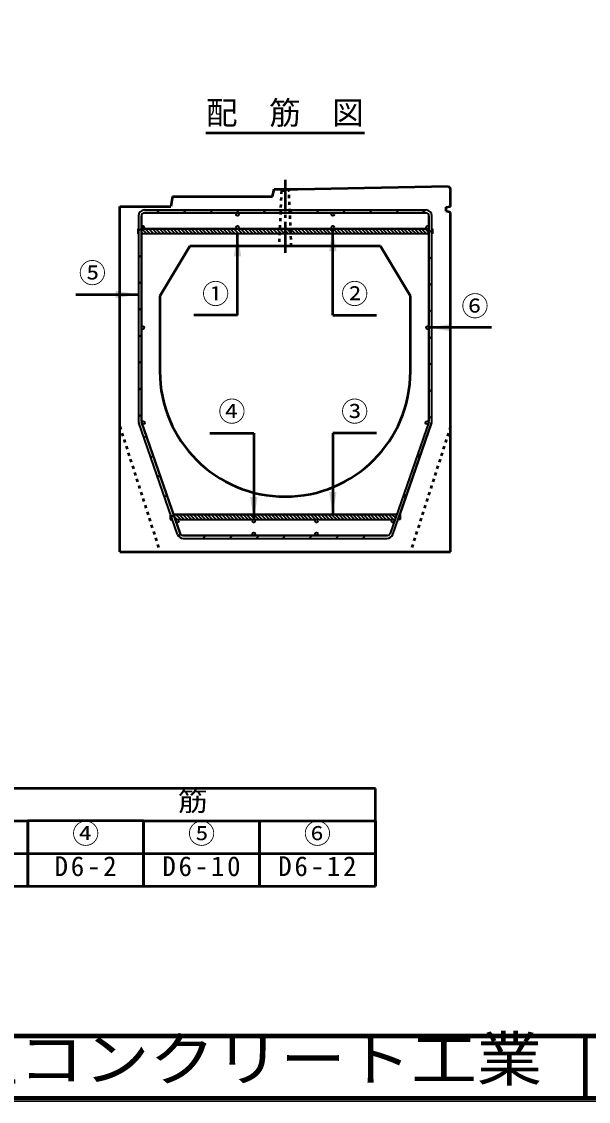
# Model space of a CAD drawing. Units: millimetres, scale not verified. Extents: x 100 to 4105, y 100 to 2870.
# Drawn here: x 1110 to 2015, y 100 to 1825 of the extents above; entities that cross this region are included whole.
import ezdxf
from ezdxf.enums import TextEntityAlignment as Align

# ---------------------------------------------------------------- set-up
doc = ezdxf.new("R2010")
doc.units = ezdxf.units.MM
doc.header["$LTSCALE"] = 5
doc.linetypes.add('USER1', pattern=[2.2, 1, -1.2])
doc.linetypes.add('USER2', pattern=[13.4, 10, -1.2, 1, -1.2])
doc.layers.add('V-nasSTD', color=7, linetype='Continuous', lineweight=35)
doc.styles.add('ＭＳ ゴシック', font='')
doc.styles.get('ＭＳ ゴシック').set_extended_font_data('MS Gothic')

msp = doc.modelspace()

# ---------------------------------------------------------------- hatches: boundary and pattern name
at = {"layer": 'V-nasSTD'}
for points in [[(1448.975, 1449.742), (1454.975, 1485.742), (1460.975, 1449.742)], [(1612.975, 1457.742), (1606.975, 1493.742), (1600.975, 1457.742)], [(1260.575, 1383.061), (1296.575, 1389.061), (1260.575, 1395.061)], [(1796.575, 1330.142), (1760.575, 1336.142), (1796.575, 1342.142)], [(1612.975, 1073.742), (1606.975, 1037.742), (1600.975, 1073.742)], [(1474.975, 1065.742), (1480.975, 1029.742), (1486.975, 1065.742)]]:
    msp.add_hatch(color=256, dxfattribs=at).paths.add_polyline_path(points)

# ---------------------------------------------------------------- linework, layer by layer
at = {"layer": 'V-nasSTD', "lineweight": 50}
for p, q in [((1404.572, 1647.342), (1657.378, 1647.342)), ((1510.975, 1545.342), (1513.375, 1557.342)), ((1513.375, 1557.342), (1550.975, 1557.342)), ((1550.975, 1557.342), (1790.975, 1562.142)), ((1790.975, 1562.142), (1794.975, 1558.142)), ((1794.975, 1529.742), (1794.975, 1558.142)), ((1350.975, 1545.342), (1348.575, 1529.342)), ((1350.975, 1545.342), (1510.975, 1545.342)), ((1266.975, 978.142), (1266.975, 1529.342)), ((1266.975, 1529.342), (1348.575, 1529.342)), ((1787.775, 1528.542), (1794.975, 1529.742)), ((1787.775, 1522.142), (1787.775, 1528.542)), ((1794.975, 1520.142), (1787.775, 1522.142)), ((1794.975, 978.142), (1794.975, 1520.142)), ((1454.975, 1355.742), (1454.975, 1485.742)), ((1606.975, 1355.742), (1606.975, 1493.742)), ((1378.975, 1466.142), (1330.975, 1386.142)), ((1682.975, 1466.142), (1378.975, 1466.142)), ((1682.975, 1466.142), (1730.975, 1386.142)), ((1196.575, 1389.061), (1296.575, 1389.061)), ((1330.975, 1386.142), (1330.975, 1266.142)), ((1730.975, 1266.142), (1730.975, 1386.142)), ((1454.975, 1355.742), (1384.975, 1355.742)), ((1606.975, 1355.742), (1676.975, 1355.742)), ((1860.575, 1336.142), (1760.575, 1336.142)), ((1410.975, 1167.742), (1480.975, 1167.742)), ((1480.975, 1167.742), (1480.975, 1029.742)), ((1606.975, 1167.742), (1606.975, 1037.742)), ((1676.975, 1167.742), (1606.975, 1167.742)), ((1266.975, 978.142), (1794.975, 978.142)), ((1120, 600), (935, 600)), ((1305, 600), (1120, 600)), ((1490, 600), (1305, 600)), ((1675, 600), (1490, 600)), ((1675, 548), (1675, 600)), ((935, 548), (1120, 548)), ((1120, 496), (1120, 548)), ((1120, 548), (1120, 496)), ((1305, 548), (1120, 548)), ((1305, 496), (1305, 548)), ((1305, 548), (1490, 548)), ((1305, 496), (1305, 548)), ((1305, 548), (1305, 496)), ((1490, 496), (1490, 548)), ((1490, 496), (1490, 548)), ((1490, 548), (1675, 548)), ((1490, 496), (1490, 548)), ((1490, 548), (1490, 496)), ((1675, 496), (1675, 548)), ((1675, 496), (1675, 548)), ((1675, 548), (1675, 496)), ((935, 496), (1120, 496)), ((1120, 444), (1120, 496)), ((1120, 496), (1120, 444)), ((1120, 496), (1305, 496)), ((1305, 444), (1305, 496)), ((1305, 496), (1490, 496)), ((1305, 444), (1305, 496)), ((1305, 496), (1305, 444)), ((1490, 444), (1490, 496)), ((1490, 444), (1490, 496)), ((1490, 496), (1675, 496)), ((1490, 444), (1490, 496)), ((1490, 496), (1490, 444)), ((1675, 444), (1675, 496)), ((1675, 444), (1675, 496)), ((1675, 496), (1675, 444)), ((935, 444), (1120, 444)), ((1120, 444), (1305, 444)), ((1305, 444), (1490, 444)), ((1490, 444), (1675, 444))]:
    msp.add_line(p, q, dxfattribs=at)
at = {"layer": 'V-nasSTD', "linetype": 'USER2', "lineweight": 50}
msp.add_line((1530.975, 1572.342), (1530.975, 1451.142), dxfattribs=at)
at = {"layer": 'V-nasSTD', "linetype": 'USER1', "lineweight": 50}
for p, q in [((1524.975, 1554.942), (1520.975, 1466.142)), ((1524.975, 1554.942), (1522.575, 1557.342)), ((1524.975, 1554.942), (1536.975, 1554.942)), ((1536.975, 1554.942), (1539.375, 1557.342)), ((1540.975, 1466.142), (1536.975, 1554.942)), ((1266.975, 1178.142), (1330.975, 978.142)), ((1794.975, 1178.142), (1730.975, 978.142))]:
    msp.add_line(p, q, dxfattribs=at)
at = {"layer": 'V-nasSTD'}
for p, q in [((1306.175, 1524.142), (1755.775, 1524.142)), ((1755.775, 1519.342), (1306.175, 1519.342)), ((1306.175, 1519.342), (1755.775, 1519.342)), ((1330.454, 1524.142), (1325.654, 1519.342)), ((1372.88, 1524.142), (1368.08, 1519.342)), ((1415.307, 1524.142), (1410.507, 1519.342)), ((1457.733, 1524.142), (1452.933, 1519.342)), ((1500.159, 1524.142), (1495.359, 1519.342)), ((1542.586, 1524.142), (1537.786, 1519.342)), ((1585.012, 1524.142), (1580.212, 1519.342)), ((1627.439, 1524.142), (1622.639, 1519.342)), ((1669.865, 1524.142), (1665.065, 1519.342)), ((1712.291, 1524.142), (1707.491, 1519.342)), ((1754.718, 1524.142), (1749.918, 1519.342)), ((1296.575, 1514.542), (1296.575, 1187.364)), ((1301.375, 1514.542), (1301.375, 1186.553)), ((1301.375, 1186.553), (1301.375, 1514.542)), ((1760.575, 1186.553), (1760.575, 1514.542)), ((1760.575, 1514.542), (1760.575, 1186.553)), ((1765.375, 1187.364), (1765.375, 1514.542)), ((1295.775, 1493.742), (1295.775, 1485.742)), ((1296.575, 1493.742), (1295.775, 1493.742)), ((1296.575, 1493.742), (1295.775, 1493.742)), ((1295.775, 1493.742), (1295.775, 1485.742)), ((1295.775, 1488.604), (1296.575, 1487.804)), ((1295.775, 1485.742), (1296.575, 1485.742)), ((1295.775, 1485.742), (1296.575, 1485.742)), ((1296.293, 1493.742), (1296.575, 1493.46)), ((1301.375, 1495.063), (1296.575, 1490.263)), ((1760.575, 1493.742), (1301.375, 1493.742)), ((1301.375, 1493.742), (1303.775, 1493.742)), ((1301.375, 1488.66), (1304.293, 1485.742)), ((1760.575, 1485.742), (1301.375, 1485.742)), ((1522.127, 1485.742), (1301.375, 1485.742)), ((1304.678, 1498.366), (1301.551, 1495.24)), ((1301.95, 1493.742), (1309.95, 1485.742)), ((1303.775, 1493.742), (1454.975, 1493.742)), ((1307.607, 1493.742), (1315.607, 1485.742)), ((1313.263, 1493.742), (1321.263, 1485.742)), ((1318.92, 1493.742), (1326.92, 1485.742)), ((1324.577, 1493.742), (1332.577, 1485.742)), ((1330.234, 1493.742), (1338.234, 1485.742)), ((1335.891, 1493.742), (1343.891, 1485.742)), ((1341.548, 1493.742), (1349.548, 1485.742)), ((1347.205, 1493.742), (1355.205, 1485.742)), ((1352.861, 1493.742), (1360.861, 1485.742)), ((1358.518, 1493.742), (1366.518, 1485.742)), ((1364.175, 1493.742), (1372.175, 1485.742)), ((1369.832, 1493.742), (1377.832, 1485.742)), ((1375.489, 1493.742), (1383.489, 1485.742)), ((1381.146, 1493.742), (1389.146, 1485.742)), ((1386.803, 1493.742), (1394.803, 1485.742)), ((1392.459, 1493.742), (1400.459, 1485.742)), ((1398.116, 1493.742), (1406.116, 1485.742)), ((1403.773, 1493.742), (1411.773, 1485.742)), ((1409.43, 1493.742), (1417.43, 1485.742)), ((1415.087, 1493.742), (1423.087, 1485.742)), ((1420.744, 1493.742), (1428.744, 1485.742)), ((1426.4, 1493.742), (1434.4, 1485.742)), ((1432.057, 1493.742), (1440.057, 1485.742)), ((1437.714, 1493.742), (1445.714, 1485.742)), ((1443.371, 1493.742), (1451.371, 1485.742)), ((1449.028, 1493.742), (1457.028, 1485.742)), ((1454.685, 1493.742), (1462.685, 1485.742)), ((1454.975, 1493.742), (1522.487, 1493.742)), ((1460.342, 1493.742), (1468.342, 1485.742)), ((1465.998, 1493.742), (1473.998, 1485.742)), ((1471.655, 1493.742), (1479.655, 1485.742)), ((1477.312, 1493.742), (1485.312, 1485.742)), ((1482.969, 1493.742), (1490.969, 1485.742)), ((1488.626, 1493.742), (1496.626, 1485.742)), ((1494.283, 1493.742), (1502.283, 1485.742)), ((1499.94, 1493.742), (1507.94, 1485.742)), ((1505.596, 1493.742), (1513.596, 1485.742)), ((1511.253, 1493.742), (1519.253, 1485.742)), ((1516.91, 1493.742), (1524.91, 1485.742)), ((1530.975, 1485.742), (1522.127, 1485.742)), ((1522.487, 1493.742), (1530.975, 1493.742)), ((1522.567, 1493.742), (1530.567, 1485.742)), ((1528.224, 1493.742), (1536.224, 1485.742)), ((1530.975, 1493.742), (1539.462, 1493.742)), ((1539.823, 1485.742), (1530.975, 1485.742)), ((1533.881, 1493.742), (1541.881, 1485.742)), ((1539.462, 1493.742), (1606.975, 1493.742)), ((1539.538, 1493.742), (1547.538, 1485.742)), ((1760.575, 1485.742), (1539.823, 1485.742)), ((1545.194, 1493.742), (1553.194, 1485.742)), ((1550.851, 1493.742), (1558.851, 1485.742)), ((1556.508, 1493.742), (1564.508, 1485.742)), ((1562.165, 1493.742), (1570.165, 1485.742)), ((1567.822, 1493.742), (1575.822, 1485.742)), ((1573.479, 1493.742), (1581.479, 1485.742)), ((1579.136, 1493.742), (1587.136, 1485.742)), ((1584.792, 1493.742), (1592.792, 1485.742)), ((1590.449, 1493.742), (1598.449, 1485.742)), ((1596.106, 1493.742), (1604.106, 1485.742)), ((1601.763, 1493.742), (1609.763, 1485.742)), ((1606.975, 1493.742), (1758.175, 1493.742)), ((1607.42, 1493.742), (1615.42, 1485.742)), ((1613.077, 1493.742), (1621.077, 1485.742)), ((1618.734, 1493.742), (1626.734, 1485.742)), ((1624.39, 1493.742), (1632.39, 1485.742)), ((1630.047, 1493.742), (1638.047, 1485.742)), ((1635.704, 1493.742), (1643.704, 1485.742)), ((1641.361, 1493.742), (1649.361, 1485.742)), ((1647.018, 1493.742), (1655.018, 1485.742)), ((1652.675, 1493.742), (1660.675, 1485.742)), ((1658.332, 1493.742), (1666.332, 1485.742)), ((1663.988, 1493.742), (1671.988, 1485.742)), ((1669.645, 1493.742), (1677.645, 1485.742)), ((1675.302, 1493.742), (1683.302, 1485.742)), ((1680.959, 1493.742), (1688.959, 1485.742)), ((1686.616, 1493.742), (1694.616, 1485.742)), ((1692.273, 1493.742), (1700.273, 1485.742)), ((1697.929, 1493.742), (1705.929, 1485.742)), ((1703.586, 1493.742), (1711.586, 1485.742)), ((1709.243, 1493.742), (1717.243, 1485.742)), ((1714.9, 1493.742), (1722.9, 1485.742)), ((1720.557, 1493.742), (1728.557, 1485.742)), ((1726.214, 1493.742), (1734.214, 1485.742)), ((1731.871, 1493.742), (1739.871, 1485.742)), ((1737.527, 1493.742), (1745.527, 1485.742)), ((1743.184, 1493.742), (1751.184, 1485.742)), ((1748.841, 1493.742), (1756.841, 1485.742)), ((1754.498, 1493.742), (1760.575, 1487.666)), ((1758.175, 1493.742), (1760.575, 1493.742)), ((1760.155, 1493.742), (1760.575, 1493.322)), ((1765.375, 1492.373), (1760.575, 1487.573)), ((1765.375, 1493.742), (1766.175, 1493.742)), ((1766.175, 1493.742), (1765.375, 1493.742)), ((1765.375, 1488.522), (1766.175, 1487.722)), ((1765.375, 1485.742), (1766.175, 1485.742)), ((1765.375, 1485.742), (1766.175, 1485.742)), ((1765.812, 1493.742), (1766.175, 1493.379)), ((1766.175, 1493.742), (1766.175, 1485.742)), ((1766.175, 1485.742), (1766.175, 1493.742)), ((1301.375, 1452.637), (1296.575, 1447.837)), ((1760.575, 1445.147), (1765.375, 1449.947)), ((1301.375, 1410.211), (1296.575, 1405.411)), ((1760.575, 1402.72), (1765.375, 1407.52)), ((1301.375, 1367.784), (1296.575, 1362.984)), ((1760.575, 1360.294), (1765.375, 1365.094)), ((1301.375, 1325.358), (1296.575, 1320.558)), ((1760.575, 1317.867), (1765.375, 1322.667)), ((1301.375, 1282.931), (1296.575, 1278.131)), ((1760.575, 1275.441), (1765.375, 1280.241)), ((1301.375, 1240.505), (1296.575, 1235.705)), ((1760.575, 1233.015), (1765.375, 1237.815)), ((1301.375, 1198.079), (1296.575, 1193.279)), ((1760.575, 1190.588), (1765.375, 1195.388)), ((1359.167, 1005.789), (1297.108, 1184.21)), ((1301.641, 1184.976), (1363.419, 1007.365)), ((1363.419, 1007.365), (1301.641, 1184.976)), ((1760.308, 1184.976), (1698.531, 1007.365)), ((1760.308, 1184.976), (1698.531, 1007.365)), ((1702.782, 1005.789), (1764.842, 1184.21)), ((1764.842, 1184.21), (1713.897, 1037.742)), ((1756.079, 1186.092), (1755.528, 1185.542)), ((1309.14, 1163.417), (1305.579, 1159.856)), ((1320.089, 1131.94), (1316.527, 1128.378)), ((1740.532, 1128.119), (1747.892, 1135.479)), ((1331.038, 1100.462), (1327.476, 1096.901)), ((1717.904, 1063.065), (1725.264, 1070.425)), ((1341.986, 1068.984), (1338.425, 1065.423)), ((1347.253, 1037.742), (1348.053, 1037.742)), ((1347.253, 1037.742), (1347.253, 1029.742)), ((1348.053, 1037.742), (1347.253, 1037.742)), ((1347.253, 1037.742), (1347.253, 1029.742)), ((1347.253, 1035.489), (1349.682, 1033.06)), ((1349.374, 1033.945), (1352.935, 1037.507)), ((1352.853, 1037.742), (1709.097, 1037.742)), ((1709.097, 1037.742), (1352.853, 1037.742)), ((1356.313, 1037.742), (1364.313, 1029.742)), ((1361.97, 1037.742), (1369.97, 1029.742)), ((1367.627, 1037.742), (1375.627, 1029.742)), ((1373.284, 1037.742), (1381.284, 1029.742)), ((1378.94, 1037.742), (1386.94, 1029.742)), ((1384.597, 1037.742), (1392.597, 1029.742)), ((1390.254, 1037.742), (1398.254, 1029.742)), ((1395.911, 1037.742), (1403.911, 1029.742)), ((1401.568, 1037.742), (1409.568, 1029.742)), ((1407.225, 1037.742), (1415.225, 1029.742)), ((1412.882, 1037.742), (1420.882, 1029.742)), ((1418.538, 1037.742), (1426.538, 1029.742)), ((1424.195, 1037.742), (1432.195, 1029.742)), ((1429.852, 1037.742), (1437.852, 1029.742)), ((1435.509, 1037.742), (1443.509, 1029.742)), ((1441.166, 1037.742), (1449.166, 1029.742)), ((1446.823, 1037.742), (1454.823, 1029.742)), ((1452.48, 1037.742), (1460.48, 1029.742)), ((1458.136, 1037.742), (1466.136, 1029.742)), ((1463.793, 1037.742), (1471.793, 1029.742)), ((1469.45, 1037.742), (1477.45, 1029.742)), ((1475.107, 1037.742), (1483.107, 1029.742)), ((1480.764, 1037.742), (1488.764, 1029.742)), ((1486.421, 1037.742), (1494.421, 1029.742)), ((1492.078, 1037.742), (1500.078, 1029.742)), ((1497.734, 1037.742), (1505.734, 1029.742)), ((1503.391, 1037.742), (1511.391, 1029.742)), ((1509.048, 1037.742), (1517.048, 1029.742)), ((1514.705, 1037.742), (1522.705, 1029.742)), ((1520.362, 1037.742), (1528.362, 1029.742)), ((1526.019, 1037.742), (1534.019, 1029.742)), ((1531.676, 1037.742), (1539.676, 1029.742)), ((1537.332, 1037.742), (1545.332, 1029.742)), ((1542.989, 1037.742), (1550.989, 1029.742)), ((1548.646, 1037.742), (1556.646, 1029.742)), ((1554.303, 1037.742), (1562.303, 1029.742)), ((1559.96, 1037.742), (1567.96, 1029.742)), ((1565.617, 1037.742), (1573.617, 1029.742)), ((1571.274, 1037.742), (1579.274, 1029.742)), ((1576.93, 1037.742), (1584.93, 1029.742)), ((1582.587, 1037.742), (1590.587, 1029.742)), ((1588.244, 1037.742), (1596.244, 1029.742)), ((1593.901, 1037.742), (1601.901, 1029.742)), ((1599.558, 1037.742), (1607.558, 1029.742)), ((1605.215, 1037.742), (1613.215, 1029.742)), ((1610.871, 1037.742), (1618.871, 1029.742)), ((1616.528, 1037.742), (1624.528, 1029.742)), ((1622.185, 1037.742), (1630.185, 1029.742)), ((1627.842, 1037.742), (1635.842, 1029.742)), ((1633.499, 1037.742), (1641.499, 1029.742)), ((1639.156, 1037.742), (1647.156, 1029.742)), ((1644.813, 1037.742), (1652.813, 1029.742)), ((1650.469, 1037.742), (1658.469, 1029.742)), ((1656.126, 1037.742), (1664.126, 1029.742)), ((1661.783, 1037.742), (1669.783, 1029.742)), ((1667.44, 1037.742), (1675.44, 1029.742)), ((1673.097, 1037.742), (1681.097, 1029.742)), ((1678.754, 1037.742), (1686.754, 1029.742)), ((1684.411, 1037.742), (1692.411, 1029.742)), ((1690.067, 1037.742), (1698.067, 1029.742)), ((1695.724, 1037.742), (1703.724, 1029.742)), ((1701.381, 1037.742), (1707.105, 1032.018)), ((1707.038, 1037.742), (1708.565, 1036.215)), ((1713.586, 1036.851), (1714.697, 1035.741)), ((1713.897, 1037.742), (1714.697, 1037.742)), ((1713.897, 1037.742), (1714.697, 1037.742)), ((1714.697, 1037.742), (1714.697, 1029.742)), ((1714.697, 1037.742), (1714.697, 1029.742)), ((1347.253, 1029.832), (1347.342, 1029.742)), ((1347.253, 1029.742), (1350.836, 1029.742)), ((1347.253, 1029.742), (1350.836, 1029.742)), ((1354.025, 1034.374), (1358.656, 1029.742)), ((1355.636, 1029.742), (1706.314, 1029.742)), ((1355.636, 1029.742), (1359.011, 1029.742)), ((1359.011, 1029.742), (1480.975, 1029.742)), ((1480.975, 1029.742), (1580.975, 1029.742)), ((1580.975, 1029.742), (1702.938, 1029.742)), ((1702.938, 1029.742), (1706.314, 1029.742)), ((1714.697, 1029.742), (1711.114, 1029.742)), ((1714.697, 1029.742), (1711.114, 1029.742)), ((1712.127, 1032.654), (1714.697, 1030.084)), ((1360.766, 1002.911), (1364.03, 1006.176)), ((1367.953, 1004.142), (1693.997, 1004.142)), ((1693.997, 1004.142), (1367.953, 1004.142)), ((1399.623, 999.342), (1404.423, 1004.142)), ((1442.05, 999.342), (1446.85, 1004.142)), ((1484.476, 999.342), (1489.276, 1004.142)), ((1526.903, 999.342), (1531.703, 1004.142)), ((1569.329, 999.342), (1574.129, 1004.142)), ((1611.755, 999.342), (1616.555, 1004.142)), ((1654.182, 999.342), (1658.982, 1004.142)), ((1697.305, 1000.039), (1702.619, 1005.353)), ((1368.235, 999.342), (1693.715, 999.342))]:
    msp.add_line(p, q, dxfattribs=at)
at = {"layer": 'V-nasSTD', "lineweight": 100}
for p, q in [((105, 205), (4100, 205)), ((2010, 205), (2010, 105)), ((105, 105), (4100, 105))]:
    msp.add_line(p, q, dxfattribs=at)
at = {"layer": 'V-nasSTD', "lineweight": 13}
msp.add_lwpolyline([(100, 100), (100, 2870), (4105, 2870), (4105, 100)], close=True, dxfattribs=at)
at = {"layer": 'V-nasSTD'}
for centre in [(1454.975, 1516.942), (1606.975, 1516.942), (1303.775, 1496.142), (1454.975, 1496.142), (1606.975, 1496.142), (1758.175, 1496.142), (1303.775, 1336.142), (1758.175, 1336.142), (1304.472, 1184.142), (1757.478, 1184.142), (1359.011, 1027.342), (1480.975, 1027.342), (1580.975, 1027.342), (1702.938, 1027.342), (1480.975, 1006.542), (1580.975, 1006.542)]:
    msp.add_circle(centre, 2.4, dxfattribs=at)
for centre, radius, start, end in [((1306.175, 1514.542), 9.6, 90, 180), ((1306.175, 1514.542), 4.8, 90, 180), ((1306.175, 1514.542), 4.8, 90, 180), ((1755.775, 1514.542), 9.6, 0, 90), ((1755.775, 1514.542), 4.8, 0, 90), ((1755.775, 1514.542), 4.8, 0, 90), ((1306.175, 1187.364), 9.6, 180, 199.17901), ((1306.175, 1186.553), 4.8, 180, 199.17901), ((1306.175, 1186.553), 4.8, 180, 199.17902), ((1755.775, 1186.553), 4.8, 340.82099, 0), ((1755.775, 1186.553), 4.8, 340.82099, 0), ((1755.775, 1187.364), 9.6, 340.82099, 0), ((1368.235, 1008.942), 9.6, 199.17901, 270), ((1367.953, 1008.942), 4.8, 199.17901, 270), ((1367.953, 1008.942), 4.8, 199.17901, 270), ((1693.715, 1008.942), 9.6, 270, 340.82099), ((1693.997, 1008.942), 4.8, 270, 340.82099), ((1693.997, 1008.942), 4.8, 270, 340.82101)]:
    msp.add_arc(centre, radius, start, end, dxfattribs=at)
at = {"layer": 'V-nasSTD', "lineweight": 50}
msp.add_arc((1530.975, 1266.142), 200, 180, 0, dxfattribs=at)

# ---------------------------------------------------------------- texts
at = {"layer": 'V-nasSTD', "style": 'ＭＳ ゴシック'}
for s, height, p in [('配\u3000筋\u3000図', 36.95, (1404.572, 1697.742)), ('⑤', 31.67, (1201.575, 1439.261)), ('①', 31.67, (1398.375, 1405.942)), ('②', 31.67, (1620.375, 1405.942)), ('⑥', 31.67, (1812.375, 1386.342)), ('④', 31.67, (1424.375, 1217.942)), ('③', 31.67, (1620.375, 1217.942)), ('④', 31.67, (1190.9, 543.6)), ('⑤', 31.67, (1375.9, 543.6)), ('⑥', 31.67, (1560.9, 543.6))]:
    msp.add_text(s, height=height, dxfattribs=at).set_placement(p, align=Align.TOP_LEFT)
at = {"layer": 'V-nasSTD', "style": 'ＭＳ ゴシック', "width": 1.1}
for s, height, p in [('配\u3000\u3000\u3000\u3000\u3000\u3000\u3000\u3000\u3000\u3000筋', 31.67, (837.04, 595.6)), ('株式会社船生コンクリート工業', 69.65, (478.279, 202.55))]:
    msp.add_text(s, height=height, dxfattribs=at).set_placement(p, align=Align.TOP_LEFT)
at = {"layer": 'V-nasSTD', "char_height": 31.67, "attachment_point": 1, "style": 'ＭＳ ゴシック'}
for s, insert in [('\\T1.2;D6-2', (1162.82, 491.6)), ('\\T1.2;D6-10', (1334.86, 491.6)), ('\\T1.2;D6-12', (1519.86, 491.6))]:
    msp.add_mtext(s, dxfattribs=dict(at, insert=insert))

doc.saveas('drawing.dxf')
